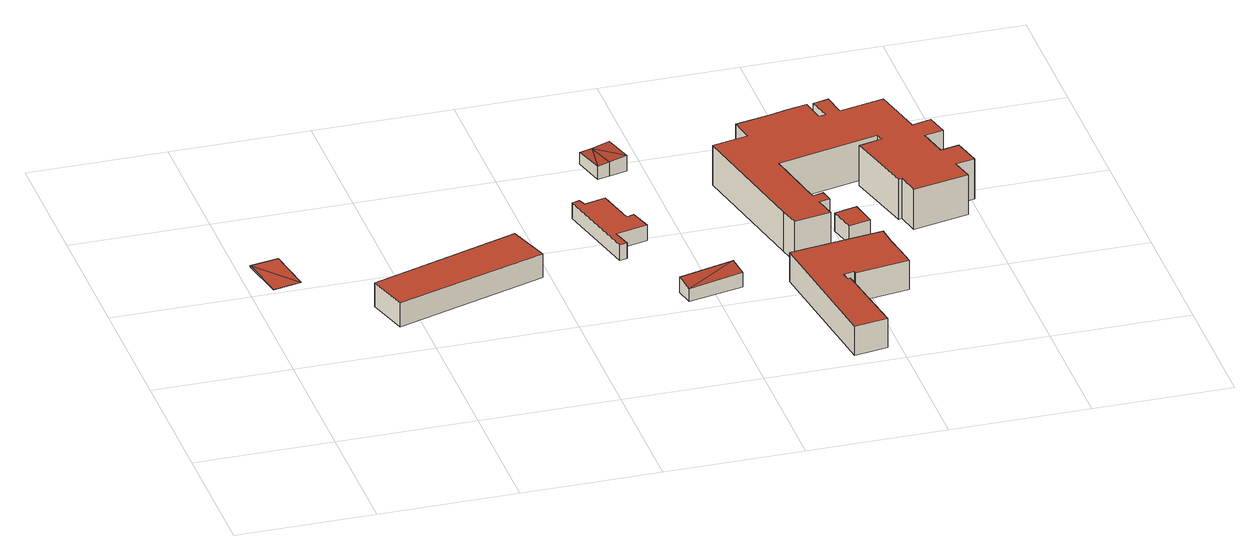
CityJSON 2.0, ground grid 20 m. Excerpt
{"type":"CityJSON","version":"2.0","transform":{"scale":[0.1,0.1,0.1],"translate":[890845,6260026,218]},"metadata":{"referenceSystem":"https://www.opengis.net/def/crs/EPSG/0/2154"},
"CityObjects":{
"building1":{"type":"Building","attributes":{"class":"Building"},"children":["building1-1"]},
"building1-1":{"type":"BuildingPart","parents":["building1"],"geometry":[{"type":"Solid","lod":"2.2","boundaries":[[[[0,1,2]],[[3,2,1]],[[2,4,5,6]],[[3,1,5,6]],[[1,0,4,5]],[[0,2,4]],[[3,6,2]]]],"semantics":{"surfaces":[{"type":"RoofSurface","rf_azimuth":332.64,"rf_slope":1.72},{"type":"GroundSurface"},{"type":"WallSurface","on_footprint_edge":true}],"values":[[0,0,1,2,2,2,2]]}}]},
"building2":{"type":"Building","attributes":{"class":"Building"},"children":["building2-1"]},
"building2-1":{"type":"BuildingPart","parents":["building2"],"geometry":[{"type":"Solid","lod":"2.2","boundaries":[[[[7,8,9,10]],[[11,12,13,14]],[[14,13,9,10]],[[13,12,8,9]],[[12,11,7,8]],[[11,14,10,7]]]],"semantics":{"surfaces":[{"type":"GroundSurface"},{"type":"RoofSurface"},{"type":"WallSurface","on_footprint_edge":true}],"values":[[0,1,2,2,2,2]]}}]},
"building3":{"type":"Building","attributes":{"class":"Building"},"children":["building3-1"]},
"building3-1":{"type":"BuildingPart","parents":["building3"],"geometry":[{"type":"Solid","lod":"2.2","boundaries":[[[[15,16,17,18,19,20,21,22,23,24]],[[25,26,27,28,29,30,31,32,33,34]],[[34,33,23,24]],[[33,32,22,23]],[[32,31,21,22]],[[31,30,20,21]],[[30,29,19,20]],[[29,28,18,19]],[[28,27,17,18]],[[27,26,16,17]],[[26,25,15,16]],[[25,34,24,15]]]],"semantics":{"surfaces":[{"type":"GroundSurface"},{"type":"RoofSurface"},{"type":"WallSurface","on_footprint_edge":true}],"values":[[0,1,2,2,2,2,2,2,2,2,2,2]]}}]},
"building4":{"type":"Building","attributes":{"class":"Building"},"children":["building4-1"]},
"building4-1":{"type":"BuildingPart","parents":["building4"],"geometry":[{"type":"Solid","lod":"2.2","boundaries":[[[[35,36,37]],[[38,35,37]],[[39,40,41,42]],[[37,36,41,42]],[[36,35,40,41]],[[35,38,39,40]],[[38,37,42,39]]]],"semantics":{"surfaces":[{"type":"RoofSurface","rf_azimuth":270.79,"rf_slope":10.15},{"type":"GroundSurface"},{"type":"WallSurface","on_footprint_edge":true}],"values":[[0,0,1,2,2,2,2]]}}]},
"building5":{"type":"Building","attributes":{"class":"Building"},"children":["building5-1"]},
"building5-1":{"type":"BuildingPart","parents":["building5"],"geometry":[{"type":"Solid","lod":"2.2","boundaries":[[[[43,44,45]],[[46,47,45]],[[43,45,47]],[[48,45,44]],[[49,50,51,52,53,54]],[[48,44,53,54]],[[44,43,52,53]],[[43,47,51,52]],[[47,46,50,51]],[[46,45,49,50]],[[45,48,54,49]]]],"semantics":{"surfaces":[{"type":"RoofSurface","rf_azimuth":165.12,"rf_slope":5.01},{"type":"GroundSurface"},{"type":"WallSurface","on_footprint_edge":true}],"values":[[0,0,0,0,1,2,2,2,2,2,2]]}}]},
"building6":{"type":"Building","attributes":{"class":"Building"},"children":["building6-1"]},
"building6-1":{"type":"BuildingPart","parents":["building6"],"geometry":[{"type":"Solid","lod":"2.2","boundaries":[[[[55,56,57,58,59,60,61,62,63,64,65,66]],[[67,68,69,70,71,72,73,74,75,76,77,78]],[[78,77,65,66]],[[77,76,64,65]],[[76,75,63,64]],[[75,74,62,63]],[[74,73,61,62]],[[73,72,60,61]],[[72,71,59,60]],[[71,70,58,59]],[[70,69,57,58]],[[69,68,56,57]],[[68,67,55,56]],[[67,78,66,55]]]],"semantics":{"surfaces":[{"type":"GroundSurface"},{"type":"RoofSurface"},{"type":"WallSurface","on_footprint_edge":true}],"values":[[0,1,2,2,2,2,2,2,2,2,2,2,2,2]]}}]},
"building7":{"type":"Building","attributes":{"class":"Building"},"children":["building7-1"]},
"building7-1":{"type":"BuildingPart","parents":["building7"],"geometry":[{"type":"Solid","lod":"2.2","boundaries":[[[[79,80,81,82]],[[83,84,85,86]],[[86,85,81,82]],[[85,84,80,81]],[[84,83,79,80]],[[83,86,82,79]]]],"semantics":{"surfaces":[{"type":"GroundSurface"},{"type":"RoofSurface"},{"type":"WallSurface","on_footprint_edge":true}],"values":[[0,1,2,2,2,2]]}}]},
"building8":{"type":"Building","attributes":{"class":"Building"},"children":["building8-1"]},
"building8-1":{"type":"BuildingPart","parents":["building8"],"geometry":[{"type":"Solid","lod":"2.2","boundaries":[[[[87,88,89,90,91,92,93,94,95,96,97,98,99,100,101,102,103,104,105,106,107,108,109,110,111,112,113,114,115,116,117,118,119,120,121]],[[122,123,124,125,126,127,128,129,130,131,132,133,134,135,136,137,138,139,140,141,142,143,144,145,146,147,148,149,150,151,152,153,154,155,156]],[[156,155,120,121]],[[155,154,119,120]],[[154,153,118,119]],[[153,152,117,118]],[[152,151,116,117]],[[151,150,115,116]],[[150,149,114,115]],[[149,148,113,114]],[[148,147,112,113]],[[147,146,111,112]],[[146,145,110,111]],[[145,144,109,110]],[[144,143,108,109]],[[143,142,107,108]],[[142,141,106,107]],[[141,140,105,106]],[[140,139,104,105]],[[139,138,103,104]],[[138,137,102,103]],[[137,136,101,102]],[[136,135,100,101]],[[135,134,99,100]],[[134,133,98,99]],[[133,132,97,98]],[[132,131,96,97]],[[131,130,95,96]],[[130,129,94,95]],[[129,128,93,94]],[[128,127,92,93]],[[127,126,91,92]],[[126,125,90,91]],[[125,124,89,90]],[[124,123,88,89]],[[123,122,87,88]],[[122,156,121,87]]]],"semantics":{"surfaces":[{"type":"GroundSurface"},{"type":"RoofSurface"},{"type":"WallSurface","on_footprint_edge":true}],"values":[[0,1,2,2,2,2,2,2,2,2,2,2,2,2,2,2,2,2,2,2,2,2,2,2,2,2,2,2,2,2,2,2,2,2,2,2,2]]}}]},
"building9":{"type":"Building","attributes":{"class":"Building"},"children":["building9-1"]},
"building9-1":{"type":"BuildingPart","parents":["building9"],"geometry":[{"type":"Solid","lod":"2.2","boundaries":[[[[157,158,159]],[[159,160,157]],[[157,160,161]],[[162,161,160]],[[163,164,165,166,167,168]],[[162,160,167,168]],[[160,159,166,167]],[[159,158,165,166]],[[158,157,164,165]],[[157,161,163,164]],[[161,162,168,163]]]],"semantics":{"surfaces":[{"type":"RoofSurface","rf_azimuth":101.78,"rf_slope":9},{"type":"GroundSurface"},{"type":"WallSurface","on_footprint_edge":true}],"values":[[0,0,0,0,1,2,2,2,2,2,2]]}}]}
},
"vertices":[
[51,446,30],[9,437,31],[63,379,29],[22,370,30],[51,446,29],[9,437,29],[22,370,29],
[364,387,14],[147,314,14],[165,253,14],[385,325,14],[364,387,51],[147,314,51],[165,253,51],[385,325,51],
[539,415,12],[528,412,12],[514,468,12],[483,460,12],[479,471,12],[468,468,12],[498,343,12],[509,345,12],[502,372,12],[548,383,12],[539,415,36],[528,412,36],[514,468,36],[483,460,36],[479,471,36],[468,468,36],[498,343,36],[509,345,36],[502,372,36],[548,383,36],
[554,201,38],[634,218,41],[628,244,46],[548,227,43],[548,227,19],[554,201,19],[634,218,19],[628,244,19],
[550,569,29],[576,576,31],[538,614,27],[520,611,25],[532,565,27],[565,622,29],[538,614,7],[520,611,7],[532,565,7],[550,569,7],[576,576,7],[565,622,7],
[699,216,18],[728,3,18],[776,11,18],[758,128,18],[754,127,18],[752,139,18],[768,143,18],[769,139,18],[847,151,18],[843,178,18],[838,207,18],[835,235,18],[699,216,63],[728,3,63],[776,11,63],[758,128,63],[754,127,63],[752,139,63],[768,143,63],[769,139,63],[847,151,63],[843,178,63],[838,207,63],[835,235,63],
[797,337,12],[806,299,12],[838,306,12],[830,345,12],[797,337,40],[806,299,40],[838,306,40],[830,345,40],
[956,451,8],[984,457,8],[976,490,8],[948,483,8],[930,560,8],[865,546,8],[859,580,8],[836,575,8],[844,542,8],[834,540,8],[827,575,8],[799,569,8],[772,562,8],[721,551,8],[728,517,8],[676,506,8],[718,310,8],[725,281,8],[778,291,8],[771,322,8],[787,326,8],[783,344,8],[767,340,8],[747,435,8],[895,469,8],[898,459,8],[864,450,8],[890,349,8],[895,350,8],[902,318,8],[983,335,8],[975,367,8],[1003,373,8],[993,414,8],[966,408,8],[956,451,70],[984,457,70],[976,490,70],[948,483,70],[930,560,70],[865,546,70],[859,580,70],[836,575,70],[844,542,70],[834,540,70],[827,575,70],[799,569,70],[772,562,70],[721,551,70],[728,517,70],[676,506,70],[718,310,70],[725,281,70],[778,291,70],[771,322,70],[787,326,70],[783,344,70],[767,340,70],[747,435,70],[895,469,70],[898,459,70],[864,450,70],[890,349,70],[895,350,70],[902,318,70],[983,335,70],[975,367,70],[1003,373,70],[993,414,70],[966,408,70],
[902,624,23],[909,593,28],[920,595,28],[937,599,28],[945,631,23],[950,601,28],[945,631,5],[902,624,5],[909,593,5],[920,595,5],[937,599,5],[950,601,5]
]}
